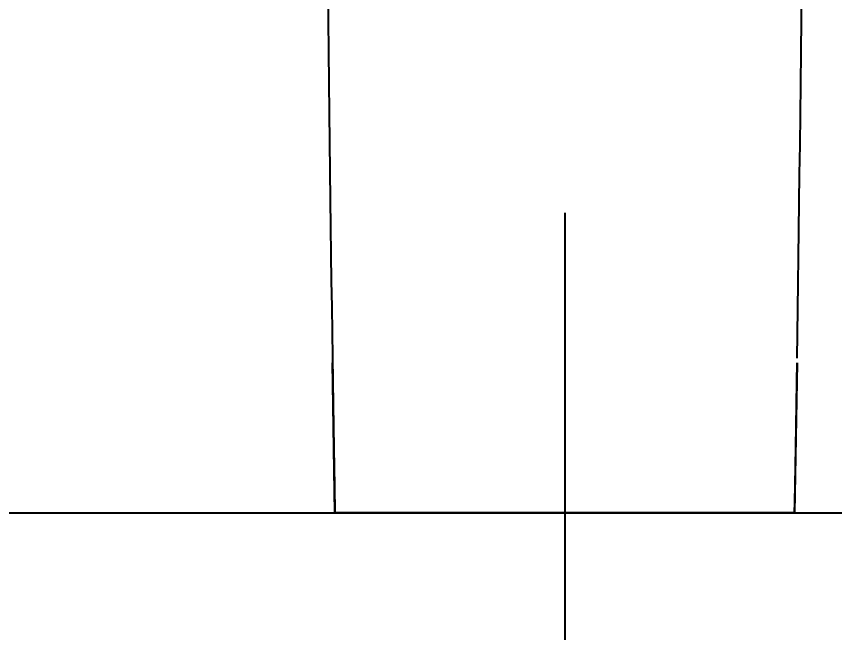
# Model space of a CAD drawing. Header units: millimetres. Extents: x 0 to 4679, y -4094 to -981.
# Drawn here: x 3053.2 to 3135, y -3095 to -3033.3 of the extents above; entities that cross this region are included whole.
import ezdxf
from ezdxf.lldxf.tags import DXFTag

# ---------------------------------------------------------------- set-up
doc = ezdxf.new("R2010")
doc.units = ezdxf.units.MM
for name, color, linetype in [('내부선 및 부속', 4, 'Continuous'), ('외형선', 3, 'Continuous'), ('중심선', 1, 'DASHED'), ('치수선', 7, 'Continuous')]:
    doc.layers.add(name, color=color, linetype=linetype)
doc.styles.add('____', font='')
doc.styles.get('____').set_extended_font_data('굴림')
tags = doc.linetypes.add('DASHDOT', pattern=[70, 31, -13, 13, -13]).pattern_tags.tags
tags[10:11] = [DXFTag(74, 4), DXFTag(75, 0), DXFTag(340, '0'), DXFTag(46, 0.0), DXFTag(50, 0.0), DXFTag(44, 0.0), DXFTag(45, 0.0)]
tags[8:9] = [DXFTag(74, 4), DXFTag(75, 0), DXFTag(340, '0'), DXFTag(46, 0.0), DXFTag(50, 0.0), DXFTag(44, 0.0), DXFTag(45, 0.0)]
tags[6:7] = [DXFTag(74, 4), DXFTag(75, 0), DXFTag(340, '0'), DXFTag(46, 0.0), DXFTag(50, 0.0), DXFTag(44, 0.0), DXFTag(45, 0.0)]
tags[4:5] = [DXFTag(74, 4), DXFTag(75, 0), DXFTag(340, '0'), DXFTag(46, 0.0), DXFTag(50, 0.0), DXFTag(44, 0.0), DXFTag(45, 0.0)]
tags = doc.linetypes.add('DASHED', pattern=[25.72, 12.86, -12.86]).pattern_tags.tags
tags[6:7] = [DXFTag(74, 4), DXFTag(75, 0), DXFTag(340, '0'), DXFTag(46, 0.0), DXFTag(50, 0.0), DXFTag(44, 0.0), DXFTag(45, 0.0)]
tags[4:5] = [DXFTag(74, 4), DXFTag(75, 0), DXFTag(340, '0'), DXFTag(46, 0.0), DXFTag(50, 0.0), DXFTag(44, 0.0), DXFTag(45, 0.0)]
doc.dimstyles.new('MSADIM', dxfattribs={"dimtxt": 33, "dimasz": 17, "dimexe": 10, "dimexo": 7.5, "dimgap": 10, "dimtad": 0, "dimtih": 1, "dimtoh": 1, "dimdec": 0, "dimzin": 1, "dimdsep": 46, "dimtxsty": '____', "dimcen": 11.25, "dimadec": 0, "dimazin": 0, "dimtfac": 1, "dimtdec": 0, "dimtix": 1, "dimtmove": 0, "dimatfit": 3, "dimfxl": 1, "dimtolj": 1, "dimtzin": 1, "dimarcsym": 0})

# ---------------------------------------------------------------- blocks, each defined once
blk = doc.blocks.new('*D9')
at = {"layer": '치수선', "color": 0, "lineweight": -2, "transparency": 16777216}
for p, q in [((2998.042, -3082.963), (2998.042, -2899.272)), ((3218.042, -3082.963), (3218.042, -2899.272)), ((3015.042, -2909.272), (3201.042, -2909.272))]:
    blk.add_line(p, q, dxfattribs=at)
at = {"layer": '치수선', "color": 0, "transparency": 16777216}
for points in [[(3015.042, -2906.438), (3015.042, -2912.105), (2998.042, -2909.272)], [(3201.042, -2906.438), (3201.042, -2912.105), (3218.042, -2909.272)]]:
    blk.add_solid(points, dxfattribs=at)
at = {"layer": '치수선', "color": 0, "transparency": 16777216, "insert": (3108.042, -2886.455), "char_height": 25, "attachment_point": 5, "style": '____'}
blk.add_mtext('\\A1;220', dxfattribs=at)

msp = doc.modelspace()

# ---------------------------------------------------------------- linework, layer by layer
at = {"layer": '내부선 및 부속', "linetype": 'Continuous'}
for p, q in [((3084.335, -3030.469), (3084.366, -3033.67)), ((3131.717, -3033.628), (3131.75, -3030.286)), ((3084.366, -3033.67), (3084.399, -3036.814)), ((3131.683, -3036.888), (3131.717, -3033.628)), ((3084.399, -3036.814), (3084.432, -3039.899)), ((3131.649, -3040.064), (3131.683, -3036.888)), ((3084.432, -3039.899), (3084.466, -3042.924)), ((3131.614, -3043.154), (3131.649, -3040.064)), ((3084.466, -3042.924), (3084.501, -3045.888)), ((3131.578, -3046.158), (3131.614, -3043.154)), ((3084.501, -3045.888), (3084.537, -3048.789)), ((3131.543, -3049.077), (3131.578, -3046.158)), ((3084.537, -3048.789), (3084.573, -3051.626)), ((3131.507, -3051.917), (3131.543, -3049.077)), ((3084.573, -3051.626), (3084.609, -3054.402)), ((3131.47, -3054.682), (3131.507, -3051.917)), ((3084.609, -3054.402), (3084.645, -3057.116)), ((3131.434, -3057.377), (3131.47, -3054.682)), ((3084.645, -3057.116), (3084.682, -3059.769)), ((3131.398, -3060.006), (3131.434, -3057.377)), ((3084.682, -3059.769), (3084.719, -3062.361)), ((3131.361, -3062.572), (3131.398, -3060.006)), ((3084.719, -3062.361), (3084.755, -3064.894)), ((3131.325, -3065.073), (3131.361, -3062.572)), ((3084.755, -3064.894), (3084.792, -3067.368)), ((3131.289, -3067.501), (3131.325, -3065.073)), ((3084.792, -3067.368), (3084.829, -3069.78)), ((3085.045, -3082.963), (3084.805, -3067.962)), ((3131.278, -3067.962), (3131.038, -3082.963)), ((3131.253, -3069.85), (3131.282, -3067.963)), ((3084.829, -3069.78), (3084.865, -3072.111)), ((3131.218, -3072.116), (3131.253, -3069.85)), ((3084.865, -3072.111), (3084.9, -3074.343)), ((3131.184, -3074.292), (3131.218, -3072.116)), ((3084.9, -3074.343), (3084.934, -3076.456)), ((3131.15, -3076.369), (3131.184, -3074.292)), ((3084.934, -3076.456), (3084.966, -3078.434)), ((3131.118, -3078.335), (3131.15, -3076.369)), ((3084.966, -3078.434), (3084.996, -3080.257)), ((3131.088, -3080.184), (3131.118, -3078.335)), ((3084.996, -3080.257), (3085.041, -3082.963)), ((3131.06, -3081.846), (3131.088, -3080.184)), ((3131.041, -3082.963), (3131.06, -3081.846)), ((3131.041, -3082.963), (3085.043, -3082.963))]:
    msp.add_line(p, q, dxfattribs=at)
at = {"layer": '외형선'}
msp.add_line((2868.042, -3082.963), (3348.042, -3082.963), dxfattribs=at)
at = {"layer": '중심선', "linetype": 'DASHDOT', "lineweight": 18}
msp.add_line((3108.042, -3052.963), (3108.042, -3540.963), dxfattribs=at)
at = {"layer": '중심선', "linetype": 'DASHDOT'}
msp.add_line((3108.042, -3052.963), (3108.042, -3287.963), dxfattribs=at)

# ---------------------------------------------------------------- dimensions: what is measured, and where the dimension line sits
at = {"layer": '치수선'}
dim = msp.add_linear_dim(base=(3218.042, -2909.272), p1=(2998.042, -3090.463), p2=(3218.042, -3090.463), dimstyle='MSADIM', override={"dimtxt": 25, "dimtad": 1, "dimtih": 0, "dimtoh": 0}, dxfattribs=at)
dim.commit()
dim.dimension.update_dxf_attribs({"geometry": '*D9', "text_midpoint": (3108.042, -2886.455)})

doc.saveas('drawing.dxf')
